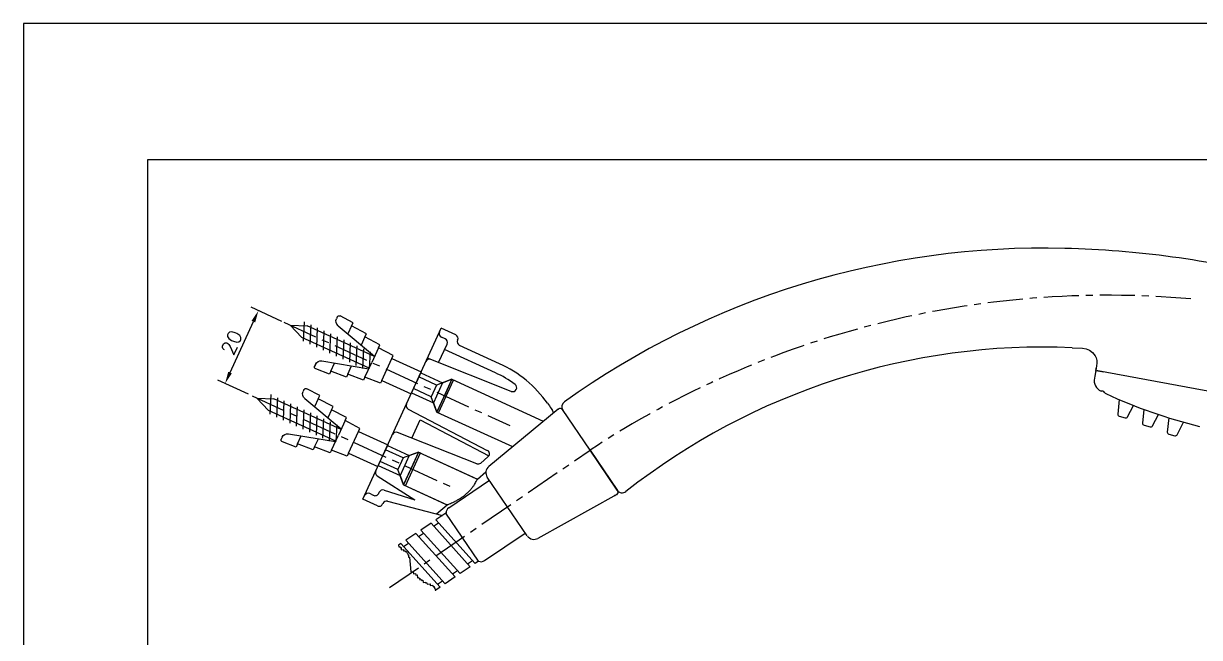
# Model space of a CAD drawing. Extents: x 594 to 1188, y -420 to 0.
# Drawn here: x 594 to 887.6, y -153.3 to 0 of the extents above; entities that cross this region are included whole.
import ezdxf

# ---------------------------------------------------------------- set-up
doc = ezdxf.new("R2010")
doc.units = 0
doc.header["$LTSCALE"] = 7
doc.header["$MEASUREMENT"] = 0
doc.header["$PDSIZE"] = -10
doc.linetypes.add('CENTER', pattern=[2, 1.25, -0.25, 0.25, -0.25])
doc.layers.get('0').update_dxf_attribs({"color": 2, "linetype": 'CONTINUOUS'})
for name, color, linetype in [('CL', 1, 'CENTER'), ('D', 2, 'CONTINUOUS'), ('DIM', 2, 'CONTINUOUS'), ('DWG', 7, 'CONTINUOUS')]:
    doc.layers.add(name, color=color, linetype=linetype)
doc.styles.add('GHS', font='ROMANS', dxfattribs={"bigfont": 'GHS'})

# ---------------------------------------------------------------- blocks, each defined once
blk = doc.blocks.new('BORDER')
for p, q in [((1, 1), (0, 1)), ((0, 1), (0, 0))]:
    blk.add_line(p, q)
blk = doc.blocks.new('양식')
at = {"color": 4}
for p, q in [((1219, 386), (1768, 386)), ((1219, 11), (1219, 386))]:
    blk.add_line(p, q, dxfattribs=at)
at = {"xscale": 594, "yscale": 420, "zscale": 594}
blk.add_blockref('BORDER', (1188, 0), dxfattribs=at)
blk = doc.blocks.new('S')
at = {"layer": 'DWG', "color": 2}
for p, q in [((5596.35, 3276.4), (5600.01, 3276.61)), ((5596.35, 3275.51), (5596.35, 3276.4)), ((5568.04, 3273.82), (5567.54, 3273.82)), ((5567.54, 3264.82), (5567.54, 3273.82)), ((5568.04, 3273.82), (5568.04, 3269.32)), ((5568.04, 3273.82), (5570.94, 3270.92)), ((5587.98, 3274.17), (5592.17, 3274.41)), ((5587.98, 3273.36), (5587.98, 3274.17)), ((5599.43, 3274.15), (5587.98, 3271.06)), ((5592.17, 3275.28), (5596.35, 3275.51)), ((5592.17, 3274.41), (5592.17, 3275.28)), ((5592.17, 3274.41), (5592.17, 3272.19)), ((5596.35, 3275.51), (5596.35, 3273.32)), ((5600.54, 3276.11), (5600.54, 3275.6)), ((5570.94, 3270.92), (5575.79, 3270.92)), ((5570.94, 3270.92), (5570.94, 3267.72)), ((5583.79, 3272.32), (5575.79, 3272.32)), ((5575.79, 3272.32), (5575.79, 3269.32)), ((5583.79, 3273.12), (5587.98, 3273.36)), ((5583.79, 3272.32), (5583.79, 3273.12)), ((5583.79, 3266.32), (5583.79, 3272.32)), ((5587.82, 3267.72), (5589.37, 3271.57)), ((5587.98, 3273.36), (5587.98, 3269.32)), ((5587.98, 3270.92), (5606.46, 3270.92)), ((5589.37, 3267.07), (5591.18, 3271.57)), ((5591.18, 3267.07), (5592.99, 3271.57)), ((5592.99, 3267.07), (5594.8, 3271.57)), ((5594.8, 3267.07), (5596.61, 3271.57)), ((5596.61, 3267.07), (5598.42, 3271.57)), ((5598.42, 3267.07), (5600.23, 3271.57)), ((5600.23, 3267.07), (5602.04, 3271.57)), ((5602.04, 3267.07), (5603.85, 3271.57)), ((5603.85, 3267.07), (5605.66, 3271.57)), ((5605.66, 3267.07), (5607.47, 3271.57)), ((5610.33, 3269.33), (5606.46, 3270.92)), ((5568.04, 3264.82), (5568.04, 3269.32)), ((5568.04, 3264.82), (5570.94, 3267.72)), ((5570.94, 3267.72), (5575.79, 3267.72)), ((5575.79, 3266.32), (5575.79, 3269.32)), ((5587.98, 3265.28), (5587.98, 3269.32)), ((5587.98, 3267.72), (5606.46, 3267.72)), ((5599.43, 3264.49), (5587.98, 3267.59)), ((5610.33, 3269.33), (5606.47, 3267.72)), ((5567.54, 3264.82), (5568.04, 3264.82)), ((5583.79, 3266.32), (5575.79, 3266.32)), ((5583.79, 3266.32), (5583.79, 3265.52)), ((5583.79, 3265.52), (5587.98, 3265.28)), ((5587.98, 3265.28), (5587.98, 3264.47)), ((5592.17, 3264.23), (5592.17, 3266.45)), ((5596.35, 3263.13), (5596.35, 3265.32)), ((5587.98, 3264.47), (5592.17, 3264.23)), ((5592.17, 3264.23), (5592.17, 3263.37)), ((5592.17, 3263.37), (5596.35, 3263.13)), ((5596.35, 3263.13), (5596.35, 3262.24)), ((5596.35, 3262.24), (5600.01, 3262.03)), ((5600.54, 3263.04), (5600.54, 3262.53))]:
    blk.add_line(p, q, dxfattribs=at)
for centre, radius, start, end in [((5600.04, 3276.11), 0.5, 0.0005, 93.2254), ((5599.04, 3275.6), 1.5, 285.1209, 0.0005), ((5599.04, 3263.04), 1.5, 0.0005, 74.8801), ((5600.04, 3262.53), 0.5, 266.7756, 0.0005)]:
    blk.add_arc(centre, radius, start, end, dxfattribs=at)

msp = doc.modelspace()

# ---------------------------------------------------------------- linework, layer by layer
at = {"layer": 'CL'}
for p, q in [((658.96, -74.61), (715.44, -100.44)), ((651.06, -92.99), (700.68, -115.68)), ((685.35, -140.86), (735.43, -106.55))]:
    msp.add_line(p, q, dxfattribs=at)
msp.add_arc((864.59, -302.87), 235, 84.919, 123.3407, dxfattribs=at)
at = {"layer": 'D', "ltscale": 0.7}
for p, q in [((658.47, -74.39), (650.82, -70.88)), ((645.57, -87.18), (651.39, -74.44)), ((650.15, -92.57), (642.5, -89.07))]:
    msp.add_line(p, q, dxfattribs=at)
at = {"layer": 'D'}
msp.add_lwpolyline([(687.62, -130.28), (687.67, -130.74), (688.03, -130.7), (688.05, -130.89), (688.24, -130.87), (688.29, -131.42), (688.84, -131.36), (688.88, -131.73), (689.25, -131.69), (689.27, -131.88), (689.64, -131.84), (689.67, -132.21), (689.86, -132.19), (689.91, -132.74), (690.1, -132.72), (690.15, -133.27), (690.34, -133.25), (690.71, -136.93), (691.27, -136.87), (691.32, -137.42), (691.87, -137.37), (691.91, -137.74), (692.28, -137.7), (692.35, -138.43), (692.72, -138.4), (692.74, -138.58), (692.92, -138.56), (692.96, -138.93), (693.33, -138.89), (693.35, -139.08), (693.72, -139.04), (693.77, -139.59), (694.32, -139.53), (694.34, -139.72), (694.71, -139.68), (694.75, -140.05), (695.48, -139.97), (695.52, -140.34), (696.07, -140.28), (696.09, -140.47), (696.28, -140.45), (696.29, -140.63), (696.48, -140.61), (696.52, -140.98), (696.7, -140.96), (696.76, -141.51), (696.92, -141.5)], dxfattribs=at)
for p in [(727.51, -96.3), (741.62, -117.88), (742.08, -117.66)]:
    msp.add_point(p, dxfattribs=at)
at = {"layer": 'D', "ltscale": 0.7}
for points in [[(650.94, -74.24), (651.85, -74.65), (652.64, -71.72)], [(645.11, -86.97), (646.02, -87.38), (644.32, -89.9)]]:
    msp.add_solid(points, dxfattribs=at)
at = {"layer": 'DWG'}
for p, q in [((678.7, -118.82), (698.25, -76.08)), ((701.89, -77.75), (698.25, -76.08)), ((699.23, -78.73), (698.33, -78.32)), ((697.61, -84.69), (699.73, -80.06)), ((711.8, -87.23), (699.1, -81.42)), ((712.84, -84.96), (702.87, -80.4)), ((855.78, -80.97), (858.39, -81.08)), ((715.76, -91.87), (694.82, -83.59)), ((693.15, -87.22), (698.61, -89.72)), ((861.71, -86.63), (861.43, -88.1)), ((861.91, -85.52), (861.71, -86.63)), ((861.71, -86.63), (861.86, -85.8)), ((861.71, -86.63), (863.67, -86.99)), ((896.11, -93.05), (862.21, -86.72)), ((698.61, -89.72), (696.32, -94.72)), ((700.93, -88.86), (697.18, -97.04)), ((698.61, -89.72), (700.93, -88.86)), ((700.93, -88.86), (723.71, -99.28)), ((700.93, -88.86), (723.71, -99.28)), ((716.72, -90.14), (716.75, -90.16)), ((861.43, -88.1), (861.34, -88.59)), ((690.86, -92.22), (696.32, -94.72)), ((867.53, -93.9), (867.18, -97.54)), ((690.04, -96.3), (709.77, -106.61)), ((696.32, -94.72), (697.18, -97.04)), ((727.51, -96.3), (710.15, -110.63)), ((735.43, -106.55), (728.54, -96.44)), ((869.63, -98.24), (871.14, -95.39)), ((873.7, -96.37), (873.37, -99.8)), ((690.97, -103.54), (693.04, -99)), ((693.04, -99), (710.19, -107.96)), ((697.18, -97.04), (716.05, -105.67)), ((697.18, -97.04), (716.05, -105.67)), ((867.55, -98.07), (869.06, -98.49)), ((875.83, -100.47), (877.32, -97.64)), ((879.89, -98.47), (879.55, -102.05)), ((882.02, -102.69), (883.56, -99.56)), ((707.15, -109.94), (687.38, -102.12)), ((873.75, -100.33), (875.26, -100.72)), ((879.93, -102.59), (881.45, -102.95)), ((684.83, -105.41), (690.29, -107.91)), ((690.29, -107.91), (688, -112.91)), ((692.61, -107.04), (688.87, -115.23)), ((690.29, -107.91), (692.61, -107.04)), ((692.61, -107.04), (707.31, -113.77)), ((692.61, -107.04), (706.94, -113.6)), ((708.16, -109.77), (709.95, -108.26)), ((742.21, -116.54), (735.43, -106.55)), ((735.43, -106.55), (742.32, -116.65)), ((682.55, -110.41), (688, -112.91)), ((682.32, -112.98), (691.69, -118.97)), ((688, -112.91), (688.87, -115.23)), ((700.17, -120.96), (710.36, -114.09)), ((707.31, -113.77), (709.42, -111.99)), ((719.77, -127.97), (709.77, -113.3)), ((681.35, -117.84), (680.44, -117.42)), ((682.67, -117.34), (682.79, -117.09)), ((684, -116.55), (691.69, -118.97)), ((688.86, -115.23), (699.73, -120.2)), ((688.87, -115.23), (699.34, -120.02)), ((682.34, -120.49), (678.7, -118.82)), ((683.73, -119.85), (683.66, -119.99)), ((684.89, -119.3), (698.63, -122.85)), ((697.07, -122.45), (699.73, -120.2)), ((742.08, -117.66), (722.4, -128.59)), ((699.47, -122.28), (696.96, -123.98)), ((707.59, -134.3), (699.47, -122.28)), ((695.73, -124.81), (693.22, -126.5)), ((705.53, -135.69), (695.73, -124.81)), ((696.38, -125.58), (697.63, -124.73)), ((706.76, -134.86), (696.96, -123.98)), ((691.96, -127.35), (689.45, -129.05)), ((699.25, -139.92), (689.45, -129.05)), ((701.76, -138.23), (691.96, -127.35)), ((692.64, -128.1), (693.89, -127.25)), ((703.02, -137.38), (693.22, -126.5)), ((709.07, -134.14), (719.25, -127.27)), ((688.22, -129.87), (687.62, -130.28)), ((698.03, -140.75), (688.22, -129.87)), ((688.87, -130.64), (690.13, -129.8)), ((704.83, -134.96), (706.08, -134.11)), ((707.59, -134.3), (706.76, -134.86)), ((701.09, -137.48), (702.34, -136.63)), ((705.53, -135.69), (703.02, -137.38)), ((698.03, -140.75), (696.92, -141.5)), ((697.32, -140.02), (698.58, -139.17)), ((701.76, -138.23), (699.25, -139.92))]:
    msp.add_line(p, q, dxfattribs=at)
for points in [[(858.39, -81.08), (859.28, -81.23), (860.11, -81.59), (860.84, -82.13)], [(860.84, -82.13), (861.21, -82.55), (861.52, -83.03), (861.75, -83.54)], [(861.75, -83.54), (861.92, -84.18), (861.98, -84.85), (861.91, -85.52)]]:
    msp.add_lwpolyline(points, dxfattribs=at)
for centre, radius, start, end in [((848.61, -261.55), 205.45, 88.5036, 125.5981), ((847.45, -306.08), 250, 76.1333, 88.5036), ((698.74, -77.41), 1, 155.4209, 245.4209), ((698.82, -79.64), 1, 335.4209, 65.4209), ((701.47, -78.66), 1, 335.4209, 65.4209), ((703.29, -79.49), 1, 155.4209, 245.4209), ((848.55, -249.26), 168.45, 87.5373, 128.1985), ((695.33, -84.86), 1, 68.4209, 155.4209), ((700.36, -112.24), 30, 35.4209, 65.4194), ((700.36, -112.24), 27.5, 53.4899, 65.4194), ((862.11, -87.21), 0.5, 79.4209, 169.4209), ((716.13, -90.94), 1, 248.4105, 51.5883), ((864.29, -89.14), 3, 169.4209, 244.507), ((863.27, -92.49), 0.7, 30.5774, 113.8877), ((864.48, -91.78), 0.7, 210.5774, 249.8905), ((917.8, 23.09), 127.34, 245.1247, 256.269), ((690.51, -95.42), 1, 155.4209, 242.4209), ((725.28, -97.24), 1, 355.1633, 35.4209), ((727.96, -96.84), 0.7, 34.2917, 129.5482), ((729.89, -95.71), 1.5, 125.5981, 214.1466), ((867.68, -97.59), 0.5, 174.5732, 254.4209), ((869.19, -98.01), 0.5, 254.4209, 332.1884), ((873.87, -99.84), 0.5, 174.5732, 255.4209), ((687.01, -103.05), 1, 68.4209, 155.4209), ((875.39, -100.24), 0.5, 255.4209, 332.1884), ((880.05, -102.1), 0.5, 174.6342, 256.4209), ((881.57, -102.47), 0.5, 256.4209, 333.7194), ((709.31, -107.49), 1, 310.2745, 62.4209), ((707.52, -109.01), 1, 248.4209, 310.2745), ((711.43, -112.17), 2, 129.5482, 214.2917), ((682.85, -112.14), 1, 155.4209, 237.4209), ((680.02, -118.33), 1, 65.4209, 155.4209), ((681.76, -116.93), 1, 245.4209, 335.4209), ((683.7, -117.5), 1, 72.4918, 155.4209), ((741.74, -117.05), 0.7, 299.0353, 34.2917), ((743.45, -115.7), 1.5, 214.1466, 308.1985), ((682.75, -119.58), 1, 245.4209, 335.4209), ((684.64, -120.26), 1, 75.4918, 155.4209), ((700.98, -122.23), 1.5, 122.2875, 181.8198), ((721.43, -126.84), 2, 214.2917, 299.0353), ((708.19, -132.92), 1.5, 246.2198, 305.7522)]:
    msp.add_arc(centre, radius, start, end, dxfattribs=at)
for points in [[(724.81, -94.85), (725.75, -96.17), (726.09, -96.66)], [(699.73, -120.2), (699.83, -120.16), (700.14, -120.03), (700.6, -119.84), (701.16, -119.59), (701.8, -119.28), (702.5, -118.9), (703.24, -118.45), (703.99, -117.93), (704.7, -117.34), (705.36, -116.7), (705.92, -116.05), (706.38, -115.43), (706.73, -114.88), (706.99, -114.42), (707.17, -114.06), (707.28, -113.84), (707.31, -113.77)]]:
    msp.add_spline(points, degree=3, dxfattribs=at)

# ---------------------------------------------------------------- block references
at = {"layer": 'DIM'}
msp.add_blockref('양식', (-594, -420), dxfattribs=at)
at = {"layer": 'DIM', "xscale": -1, "rotation": 335.4209482272419}
for p in [(4402.7, -5382.05), (4394.38, -5400.24)]:
    msp.add_blockref('S', p, dxfattribs=at)

# ---------------------------------------------------------------- texts
at = {"layer": 'D', "ltscale": 0.7, "insert": (645.98, -79.67), "char_height": 3.5, "attachment_point": 5, "rotation": 65.4209, "style": 'GHS'}
msp.add_mtext('\\A1;20', dxfattribs=at)

doc.saveas('drawing.dxf')
